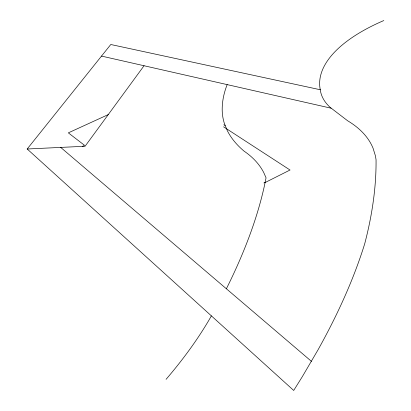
<?xml version="1.0" encoding="UTF-8"?>
<svg xmlns="http://www.w3.org/2000/svg" width="411" height="411" viewBox="0 0 411 411"><rect width="100%" height="100%" fill="white"/><g stroke="black" fill="none" stroke-linecap="round" stroke-linejoin="round"><path stroke-width="0.62" d="M211.382 315.869L209.44 319.285A492.938 226.636 -25.1 0 1 166.07 379.332M144.05 65.739L85.072 146.254L27.188 148.998L110.78 44.506L320.277 89.747A127.035 55.716 -9.4 0 0 330.156 107.379L347.68 120.798A182.094 89.937 -15.3 0 1 373.054 148.196L375.387 155.718L376.05 159.648A1318.437 484.697 -30 0 1 364.721 243.733A1218.517 455.486 -29.2 0 1 317.888 350.069L302.291 376.707L293.706 390.45L27.188 148.998M265.08 182.561L290.038 170.015L223.553 126.824M263.903 182.957L265.121 182.361M82.395 146.383L84.574 145.35L68.334 132.856L108.268 114.592M101.517 56.086L331.086 108.196M223.856 124.769L225.161 125.607M60.7 147.41L311.44 361.341M320.261 89.721L320.267 89.747A170.19 72.988 -6 0 1 383.812 20.55M226.384 288.769A1348.239 448.406 -29.7 0 0 264.376 185.957L266.056 177.84L263.8 172.692A196.782 96.77 -18.5 0 0 244.088 151.15A237.841 104.975 -9.2 0 1 227.391 130.806L224.416 123.567A237.841 104.975 -9.2 0 1 222.202 108.674A303.441 133.133 -7.9 0 1 227.18 84.609"/></g></svg>
